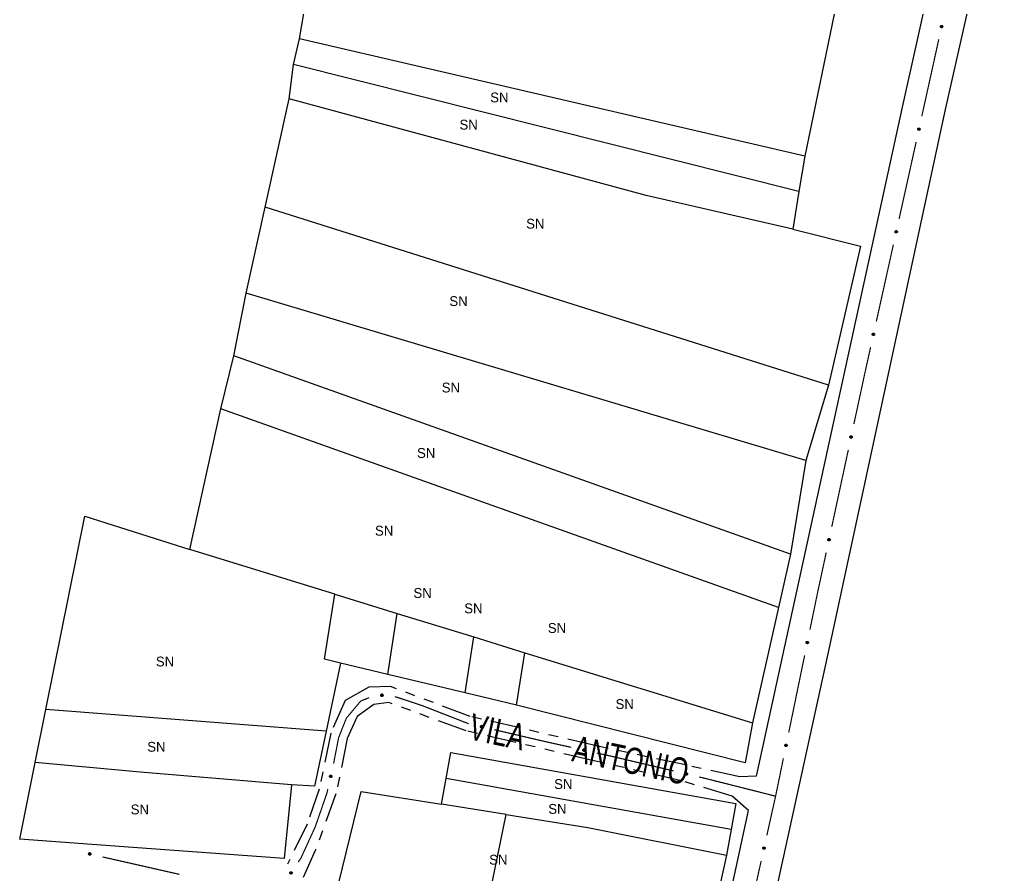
# Model space of a CAD drawing. Extents: x 209193 to 212081, y 4877574 to 4880493.
# Drawn here: x 209637.7 to 209788.9, y 4878293 to 4878423.3 of the extents above; entities that cross this region are included whole.
import ezdxf
from ezdxf.enums import TextEntityAlignment as Align

# ---------------------------------------------------------------- set-up
doc = ezdxf.new("R2010")
doc.units = 0
doc.header["$LTSCALE"] = 1.5
doc.header["$MEASUREMENT"] = 0
doc.linetypes.add('TRACO_25', pattern=[8, 3, -1, 1, -1, 1, -1])
for name, color, linetype in [('CD_MALHA_LOTES', 7, 'CONTINUOUS'), ('RU-QUADRA', 210, 'CONTINUOUS'), ('SV-EIXO-ROD-ESTR', 7, 'CONTINUOUS'), ('SV-EIXO-RUA-N-PAV', 6, 'CONTINUOUS'), ('SV-EST-MUNIC-PAV', 20, 'CONTINUOUS'), ('SV-RUA-NAO-PAV', 7, 'CONTINUOUS'), ('SV-TXT-RUA-N-PAV', 7, 'CONTINUOUS'), ('Th_NmrPort', 1, 'CONTINUOUS')]:
    doc.layers.add(name, color=color, linetype=linetype)
doc.styles.add('ARIAL', font='ARIAL.SHX')

msp = doc.modelspace()

# ---------------------------------------------------------------- linework, layer by layer
at = {"layer": 'CD_MALHA_LOTES', "linetype": 'Continuous', "flags": 128}
for points in [[(209680.279359, 4878420.376698), (209683.958452, 4878441.830231), (209692.833425, 4878469.894464)], [(209768.186952, 4878447.270902), (209762.051447, 4878425.865624), (209757.238943, 4878402.486092)], [(209679.37364, 4878416.480588), (209680.279359, 4878420.376698)], [(209757.238943, 4878402.486092), (209680.279359, 4878420.376698)], [(209678.71115, 4878411.232153), (209679.37364, 4878416.480588)], [(209756.342844, 4878397.134504), (209679.37364, 4878416.480588)], [(209675.083361, 4878394.743853), (209678.71115, 4878411.232153)], [(209755.381806, 4878391.395099), (209733.081044, 4878396.49999), (209678.71115, 4878411.232153)], [(209757.238943, 4878402.486092), (209756.342844, 4878397.134504)], [(209756.342844, 4878397.134504), (209755.381806, 4878391.395099)], [(209672.198805, 4878381.633545), (209675.083361, 4878394.743853)], [(209760.856556, 4878367.661611), (209675.083361, 4878394.743853)], [(209755.381806, 4878391.395099), (209765.686312, 4878388.790534)], [(209765.686312, 4878388.790534), (209760.856556, 4878367.661611)], [(209670.306652, 4878372.090643), (209672.198805, 4878381.633545)], [(209757.390307, 4878356.173134), (209672.198805, 4878381.633545)], [(209668.327591, 4878364.038877), (209670.306652, 4878372.090643)], [(209755.065112, 4878341.929749), (209670.306652, 4878372.090643)], [(209760.856556, 4878367.661611), (209757.390307, 4878356.173134)], [(209663.612056, 4878342.606771), (209668.327591, 4878364.038877)], [(209753.216344, 4878333.772975), (209668.327591, 4878364.038877)], [(209757.390307, 4878356.173134), (209755.065112, 4878341.929749)], [(209641.667968, 4878318.228003), (209647.600695, 4878347.706242)], [(209647.600695, 4878347.706242), (209663.612056, 4878342.606771)], [(209685.690614, 4878335.806533), (209663.612056, 4878342.606771)], [(209755.065112, 4878341.929749), (209753.216344, 4878333.772975)], [(209684.076825, 4878325.916282), (209685.690614, 4878335.806533)], [(209685.690614, 4878335.806533), (209695.142764, 4878332.895253)], [(209693.742022, 4878323.605075), (209695.142764, 4878332.895253)], [(209695.142764, 4878332.895253), (209706.823373, 4878329.297603)], [(209753.216344, 4878333.772975), (209749.240821, 4878316.232949)], [(209705.502565, 4878320.792814), (209706.823373, 4878329.297603)], [(209706.823373, 4878329.297603), (209714.588291, 4878326.905994)], [(209713.353528, 4878318.915439), (209714.588291, 4878326.905994)], [(209714.588291, 4878326.905994), (209749.240821, 4878316.232949)], [(209686.527375, 4878325.33029), (209684.076825, 4878325.916282)], [(209686.527375, 4878325.33029), (209684.36288, 4878314.935085)], [(209693.742022, 4878323.605075), (209686.527375, 4878325.33029)], [(209705.502565, 4878320.792814), (209693.742022, 4878323.605075)], [(209713.353528, 4878318.915439), (209705.502565, 4878320.792814)], [(209640.035053, 4878310.18569), (209641.667968, 4878318.228003)], [(209684.36288, 4878314.935085), (209641.667968, 4878318.228003)], [(209748.13078, 4878310.137644), (209713.353528, 4878318.915439)], [(209749.240821, 4878316.232949), (209748.13078, 4878310.137644)], [(209684.36288, 4878314.935085), (209682.553813, 4878306.553839)], [(209702.634508, 4878307.764954), (209703.341142, 4878311.702043)], [(209703.341142, 4878311.702043), (209746.702897, 4878303.919421)], [(209637.719642, 4878298.516205), (209640.035053, 4878310.18569)], [(209679.075818, 4878306.783702), (209656.053897, 4878308.725196), (209640.035053, 4878310.18569)], [(209701.927874, 4878303.827866), (209702.634508, 4878307.764954)], [(209745.996263, 4878299.982332), (209702.634508, 4878307.764954)], [(209679.075818, 4878306.783702), (209677.95621, 4878295.582828)], [(209682.553813, 4878306.553839), (209679.075818, 4878306.783702)], [(209685.715454, 4878289.555496), (209689.686514, 4878305.770293)], [(209689.686514, 4878305.770293), (209701.927874, 4878303.827866)], [(209711.77742, 4878302.264965), (209701.927874, 4878303.827866)], [(209746.702897, 4878303.919421), (209745.996263, 4878299.982332)], [(209708.027178, 4878283.950912), (209711.77742, 4878302.264965)], [(209711.77742, 4878302.264965), (209724.182179, 4878300.296611)], [(209724.182179, 4878300.296611), (209745.289629, 4878296.045243)], [(209745.996263, 4878299.982332), (209745.289629, 4878296.045243)], [(209654.902275, 4878297.226789), (209637.719642, 4878298.516205)], [(209677.95621, 4878295.582828), (209654.902275, 4878297.226789)], [(209745.289629, 4878296.045243), (209741.166037, 4878277.154547)]]:
    msp.add_lwpolyline(points, dxfattribs=at)
at = {"layer": 'RU-QUADRA', "linetype": 'Continuous'}
for points in [[(209637.719642, 4878298.516205), (209640.035053, 4878310.18569), (209641.667968, 4878318.228003), (209647.600695, 4878347.706242), (209663.612056, 4878342.606771), (209668.327591, 4878364.038877), (209670.306652, 4878372.090643), (209672.198805, 4878381.633545), (209675.083361, 4878394.743853), (209678.71115, 4878411.232153), (209679.37364, 4878416.480588), (209680.279359, 4878420.376698), (209683.958452, 4878441.830231)], [(209762.051447, 4878425.865624), (209757.238943, 4878402.486092), (209756.342844, 4878397.134504), (209755.381806, 4878391.395099), (209765.686312, 4878388.790534), (209760.856556, 4878367.661611), (209757.390307, 4878356.173134), (209755.065112, 4878341.929749), (209753.216344, 4878333.772975), (209749.240821, 4878316.232949), (209748.13078, 4878310.137644), (209713.353528, 4878318.915439), (209705.502565, 4878320.792814), (209693.742022, 4878323.605075), (209686.527375, 4878325.33029), (209684.36288, 4878314.935085), (209682.553813, 4878306.553839), (209679.075818, 4878306.783702), (209677.95621, 4878295.582828), (209654.902275, 4878297.226789), (209637.719642, 4878298.516205)], [(209685.715454, 4878289.555496), (209689.686514, 4878305.770293), (209701.927874, 4878303.827866), (209702.634508, 4878307.764954), (209703.341142, 4878311.702043), (209746.702897, 4878303.919421), (209745.996263, 4878299.982332), (209745.289629, 4878296.045243), (209741.166037, 4878277.154547)]]:
    msp.add_lwpolyline(points, dxfattribs=at)
at = {"layer": 'SV-EIXO-ROD-ESTR'}
for points in [[(209777.915221, 4878422.130958), (209777.888322, 4878422.171806), (209777.873557, 4878422.212412), (209777.87099, 4878422.249825), (209777.877342, 4878422.283477), (209777.887718, 4878422.317172), (209777.905675, 4878422.348836), (209777.933389, 4878422.379565), (209777.974175, 4878422.406836), (209778.016767, 4878422.419227), (209778.053311, 4878422.423706), (209778.088783, 4878422.419103), (209778.121347, 4878422.408475), (209778.153621, 4878422.388735), (209778.184488, 4878422.360345), (209778.210917, 4878422.31867), (209778.225119, 4878422.278761), (209778.226652, 4878422.242508), (209778.221798, 4878422.206877), (209778.210793, 4878422.172604), (209778.192987, 4878422.141623), (209778.164347, 4878422.110597), (209778.122868, 4878422.085056), (209778.083225, 4878422.070437), (209778.047004, 4878422.068395), (209778.012032, 4878422.073963), (209777.978109, 4878422.08396), (209777.945528, 4878422.100685), (209777.915221, 4878422.130958)], [(209774.466806, 4878406.506988), (209774.439908, 4878406.547836), (209774.425143, 4878406.588442), (209774.422576, 4878406.625855), (209774.428928, 4878406.659507), (209774.439304, 4878406.693202), (209774.45726, 4878406.724866), (209774.484975, 4878406.755595), (209774.525761, 4878406.782866), (209774.568352, 4878406.795257), (209774.604897, 4878406.799736), (209774.640368, 4878406.795133), (209774.672933, 4878406.784505), (209774.705207, 4878406.764765), (209774.736073, 4878406.736375), (209774.762502, 4878406.6947), (209774.776705, 4878406.654791), (209774.778238, 4878406.618538), (209774.773384, 4878406.582907), (209774.762379, 4878406.548634), (209774.744573, 4878406.517653), (209774.715933, 4878406.486627), (209774.674453, 4878406.461086), (209774.634811, 4878406.446467), (209774.59859, 4878406.444425), (209774.563618, 4878406.449993), (209774.529695, 4878406.45999), (209774.497114, 4878406.476715), (209774.466806, 4878406.506988)], [(209771.008083, 4878390.885427), (209770.98123, 4878390.926305), (209770.966511, 4878390.966928), (209770.963986, 4878391.004343), (209770.970376, 4878391.037988), (209770.980791, 4878391.071672), (209770.998783, 4878391.103316), (209771.026532, 4878391.134013), (209771.067349, 4878391.161238), (209771.109954, 4878391.173581), (209771.146504, 4878391.178019), (209771.18197, 4878391.173376), (209771.214522, 4878391.162711), (209771.246774, 4878391.142934), (209771.277609, 4878391.11451), (209771.303991, 4878391.072804), (209771.318148, 4878391.032879), (209771.31964, 4878390.996625), (209771.314746, 4878390.961), (209771.303702, 4878390.926739), (209771.285861, 4878390.895778), (209771.257186, 4878390.864784), (209771.215678, 4878390.839291), (209771.176019, 4878390.824716), (209771.139795, 4878390.822715), (209771.10483, 4878390.828323), (209771.070918, 4878390.838357), (209771.038356, 4878390.855119), (209771.008083, 4878390.885427)], [(209767.542025, 4878375.265362), (209767.515172, 4878375.306239), (209767.500453, 4878375.346863), (209767.497928, 4878375.384278), (209767.504318, 4878375.417923), (209767.514732, 4878375.451607), (209767.532725, 4878375.48325), (209767.560474, 4878375.513948), (209767.60129, 4878375.541173), (209767.643896, 4878375.553516), (209767.680445, 4878375.557954), (209767.715912, 4878375.55331), (209767.748464, 4878375.542645), (209767.780716, 4878375.522869), (209767.811551, 4878375.494445), (209767.837932, 4878375.452739), (209767.85209, 4878375.412814), (209767.853581, 4878375.37656), (209767.848688, 4878375.340934), (209767.837643, 4878375.306673), (209767.819803, 4878375.275713), (209767.791128, 4878375.244719), (209767.74962, 4878375.219225), (209767.70996, 4878375.20465), (209767.673737, 4878375.20265), (209767.638771, 4878375.208258), (209767.60486, 4878375.218292), (209767.572298, 4878375.235054), (209767.542025, 4878375.265362)], [(209764.136464, 4878359.631366), (209764.109357, 4878359.672074), (209764.094384, 4878359.712605), (209764.091625, 4878359.750004), (209764.097805, 4878359.783688), (209764.108008, 4878359.817436), (209764.125802, 4878359.849192), (209764.153358, 4878359.880062), (209764.194004, 4878359.907542), (209764.236531, 4878359.920151), (209764.273052, 4878359.924818), (209764.308547, 4878359.920396), (209764.341166, 4878359.909935), (209764.37354, 4878359.890361), (209764.404552, 4878359.86213), (209764.431194, 4878359.82059), (209764.445601, 4878359.780755), (209764.44732, 4878359.744511), (209764.442649, 4878359.708855), (209764.431819, 4878359.674525), (209764.414173, 4878359.643454), (209764.385692, 4878359.612281), (209764.344344, 4878359.586529), (209764.304777, 4878359.571706), (209764.268567, 4878359.569479), (209764.233567, 4878359.574868), (209764.199593, 4878359.58469), (209764.166927, 4878359.601248), (209764.136464, 4878359.631366)], [(209760.768186, 4878343.989924), (209760.741079, 4878344.030633), (209760.726106, 4878344.071163), (209760.723347, 4878344.108562), (209760.729526, 4878344.142246), (209760.73973, 4878344.175994), (209760.757524, 4878344.20775), (209760.78508, 4878344.238621), (209760.825726, 4878344.2661), (209760.868253, 4878344.27871), (209760.904774, 4878344.283376), (209760.940269, 4878344.278955), (209760.972887, 4878344.268493), (209761.005262, 4878344.248919), (209761.036274, 4878344.220688), (209761.062916, 4878344.179148), (209761.077323, 4878344.139313), (209761.079042, 4878344.103069), (209761.074371, 4878344.067413), (209761.063541, 4878344.033084), (209761.045895, 4878344.002012), (209761.017414, 4878343.970839), (209760.976066, 4878343.945087), (209760.936499, 4878343.930264), (209760.900288, 4878343.928037), (209760.865289, 4878343.933426), (209760.831315, 4878343.943248), (209760.798649, 4878343.959806), (209760.768186, 4878343.989924)], [(209757.467134, 4878328.333327), (209757.439671, 4878328.373796), (209757.424343, 4878328.414194), (209757.421256, 4878328.451567), (209757.42714, 4878328.485304), (209757.437047, 4878328.519141), (209757.454562, 4878328.551051), (209757.481846, 4878328.582162), (209757.52225, 4878328.609997), (209757.564665, 4878328.622979), (209757.601143, 4878328.627965), (209757.636676, 4878328.623856), (209757.669385, 4878328.613681), (209757.70193, 4878328.594391), (209757.733188, 4878328.566433), (209757.760194, 4878328.525129), (209757.774949, 4878328.485421), (209757.776985, 4878328.449194), (209757.772627, 4878328.413498), (209757.762099, 4878328.379075), (209757.744726, 4878328.34785), (209757.71652, 4878328.316429), (209757.675399, 4878328.290314), (209757.635963, 4878328.275145), (209757.599774, 4878328.272601), (209757.564728, 4878328.277683), (209757.53067, 4878328.287207), (209757.49786, 4878328.303477), (209757.467134, 4878328.333327)], [(209754.236147, 4878312.66295), (209754.208684, 4878312.703419), (209754.193356, 4878312.743817), (209754.190269, 4878312.78119), (209754.196153, 4878312.814927), (209754.20606, 4878312.848763), (209754.223575, 4878312.880674), (209754.250859, 4878312.911785), (209754.291262, 4878312.93962), (209754.333678, 4878312.952602), (209754.370156, 4878312.957588), (209754.405688, 4878312.953478), (209754.438397, 4878312.943304), (209754.470943, 4878312.924014), (209754.502201, 4878312.896056), (209754.529206, 4878312.854752), (209754.543962, 4878312.815044), (209754.545998, 4878312.778816), (209754.54164, 4878312.743121), (209754.531112, 4878312.708698), (209754.513739, 4878312.677473), (209754.485532, 4878312.646052), (209754.444412, 4878312.619937), (209754.404976, 4878312.604768), (209754.368787, 4878312.602224), (209754.333741, 4878312.607306), (209754.299683, 4878312.616829), (209754.266872, 4878312.6331), (209754.236147, 4878312.66295)], [(209750.877134, 4878297.021825), (209750.850318, 4878297.062726), (209750.835634, 4878297.103362), (209750.833143, 4878297.14078), (209750.839563, 4878297.174419), (209750.850007, 4878297.208094), (209750.868027, 4878297.239721), (209750.895803, 4878297.270394), (209750.936644, 4878297.297583), (209750.979261, 4878297.309888), (209751.015814, 4878297.314294), (209751.051276, 4878297.309619), (209751.083819, 4878297.298925), (209751.116054, 4878297.27912), (209751.146863, 4878297.250668), (209751.173208, 4878297.208939), (209751.18733, 4878297.169002), (209751.188789, 4878297.132746), (209751.183864, 4878297.097125), (209751.172789, 4878297.062874), (209751.154921, 4878297.031929), (209751.126219, 4878297.00096), (209751.084688, 4878296.975504), (209751.045016, 4878296.960964), (209751.00879, 4878296.958996), (209750.97383, 4878296.964635), (209750.939927, 4878296.974699), (209750.90738, 4878296.99149), (209750.877134, 4878297.021825)]]:
    msp.add_lwpolyline(points, close=True, dxfattribs=at)
for points in [[(209777.873557, 4878422.212412), (209777.887718, 4878422.317172)], [(209777.879805, 4878422.194917), (209777.895752, 4878422.324147)], [(209777.888322, 4878422.171806), (209777.905675, 4878422.348836)], [(209777.901473, 4878422.153803), (209777.918349, 4878422.356888)], [(209777.915221, 4878422.130958), (209777.933389, 4878422.379565)], [(209777.932312, 4878422.116255), (209777.954859, 4878422.389354)], [(209777.945528, 4878422.100685), (209777.974175, 4878422.406836)], [(209777.962976, 4878422.096911), (209777.994053, 4878422.40865)], [(209777.978109, 4878422.08396), (209778.016767, 4878422.419227)], [(209777.994817, 4878422.082896), (209778.032225, 4878422.416994)], [(209778.012032, 4878422.073963), (209778.053311, 4878422.423706)], [(209778.030499, 4878422.073623), (209778.073219, 4878422.419125)], [(209778.047004, 4878422.068395), (209778.088783, 4878422.419103)], [(209778.066614, 4878422.072639), (209778.104904, 4878422.410734)], [(209778.083225, 4878422.070437), (209778.121347, 4878422.408475)], [(209778.104492, 4878422.07965), (209778.137489, 4878422.39376)], [(209778.122868, 4878422.085056), (209778.153621, 4878422.388735)], [(209778.142941, 4878422.101906), (209778.168898, 4878422.371457)], [(209778.164347, 4878422.110597), (209778.184488, 4878422.360345)], [(209778.177531, 4878422.132), (209778.196484, 4878422.331832)], [(209778.192987, 4878422.141623), (209778.210917, 4878422.31867)], [(209778.202205, 4878422.161488), (209778.217113, 4878422.292345)], [(209778.210793, 4878422.172604), (209778.225119, 4878422.278761)], [(209774.425143, 4878406.588442), (209774.439304, 4878406.693202)], [(209774.431391, 4878406.570947), (209774.447337, 4878406.700177)], [(209774.439908, 4878406.547836), (209774.45726, 4878406.724866)], [(209774.453059, 4878406.529833), (209774.469935, 4878406.732918)], [(209774.466806, 4878406.506988), (209774.484975, 4878406.755595)], [(209774.483897, 4878406.492285), (209774.506445, 4878406.765384)], [(209774.497114, 4878406.476715), (209774.525761, 4878406.782866)], [(209774.514562, 4878406.472941), (209774.545638, 4878406.78468)], [(209774.529695, 4878406.45999), (209774.568352, 4878406.795257)], [(209774.546403, 4878406.458926), (209774.583811, 4878406.793024)], [(209774.563618, 4878406.449993), (209774.604897, 4878406.799736)], [(209774.582085, 4878406.449653), (209774.624805, 4878406.795155)], [(209774.59859, 4878406.444425), (209774.640368, 4878406.795133)], [(209774.618199, 4878406.448669), (209774.65649, 4878406.786764)], [(209774.634811, 4878406.446467), (209774.672933, 4878406.784505)], [(209774.656078, 4878406.45568), (209774.689075, 4878406.76979)], [(209774.674453, 4878406.461086), (209774.705207, 4878406.764765)], [(209774.694527, 4878406.477936), (209774.720484, 4878406.747487)], [(209774.715933, 4878406.486627), (209774.736073, 4878406.736375)], [(209774.729116, 4878406.50803), (209774.748069, 4878406.707862)], [(209774.744573, 4878406.517653), (209774.762502, 4878406.6947)], [(209774.753791, 4878406.537518), (209774.768699, 4878406.668375)], [(209774.762379, 4878406.548634), (209774.776705, 4878406.654791)], [(209770.966511, 4878390.966928), (209770.980791, 4878391.071672)], [(209770.97274, 4878390.949426), (209770.988832, 4878391.078638)], [(209770.98123, 4878390.926305), (209770.998783, 4878391.103316)], [(209770.994361, 4878390.908288), (209771.011466, 4878391.111353)], [(209771.008083, 4878390.885427), (209771.026532, 4878391.134013)], [(209771.025157, 4878390.870704), (209771.048013, 4878391.143777)], [(209771.038356, 4878390.855119), (209771.067349, 4878391.161238)], [(209771.0558, 4878390.851325), (209771.087228, 4878391.16303)], [(209771.070918, 4878390.838357), (209771.109954, 4878391.173581)], [(209771.087625, 4878390.837275), (209771.12541, 4878391.17133)], [(209771.10483, 4878390.828323), (209771.146504, 4878391.178019)], [(209771.123297, 4878390.827962), (209771.166407, 4878391.173415)], [(209771.139795, 4878390.822715), (209771.18197, 4878391.173376)], [(209771.15941, 4878390.826937), (209771.198082, 4878391.164988)], [(209771.176019, 4878390.824716), (209771.214522, 4878391.162711)], [(209771.197296, 4878390.833905), (209771.230648, 4878391.147978)], [(209771.215678, 4878390.839291), (209771.246774, 4878391.142934)], [(209771.23577, 4878390.856117), (209771.262032, 4878391.125639)], [(209771.257186, 4878390.864784), (209771.277609, 4878391.11451)], [(209771.270394, 4878390.886173), (209771.289572, 4878391.085983)], [(209771.285861, 4878390.895778), (209771.303991, 4878391.072804)], [(209771.295101, 4878390.915633), (209771.310157, 4878391.046472)], [(209771.303702, 4878390.926739), (209771.318148, 4878391.032879)], [(209767.500453, 4878375.346863), (209767.514732, 4878375.451607)], [(209767.506681, 4878375.329361), (209767.522774, 4878375.458572)], [(209767.515172, 4878375.306239), (209767.532725, 4878375.48325)], [(209767.528303, 4878375.288222), (209767.545408, 4878375.491288)], [(209767.542025, 4878375.265362), (209767.560474, 4878375.513948)], [(209767.559099, 4878375.250639), (209767.581955, 4878375.523712)], [(209767.572298, 4878375.235054), (209767.60129, 4878375.541173)], [(209767.589742, 4878375.23126), (209767.62117, 4878375.542965)], [(209767.60486, 4878375.218292), (209767.643896, 4878375.553516)], [(209767.621567, 4878375.21721), (209767.659352, 4878375.551265)], [(209767.638771, 4878375.208258), (209767.680445, 4878375.557954)], [(209767.657238, 4878375.207897), (209767.700348, 4878375.553349)], [(209767.673737, 4878375.20265), (209767.715912, 4878375.55331)], [(209767.693351, 4878375.206872), (209767.732024, 4878375.544923)], [(209767.70996, 4878375.20465), (209767.748464, 4878375.542645)], [(209767.731238, 4878375.21384), (209767.76459, 4878375.527913)], [(209767.74962, 4878375.219225), (209767.780716, 4878375.522869)], [(209767.769712, 4878375.236052), (209767.795973, 4878375.505574)], [(209767.791128, 4878375.244719), (209767.811551, 4878375.494445)], [(209767.804335, 4878375.266107), (209767.823514, 4878375.465918)], [(209767.819803, 4878375.275713), (209767.837932, 4878375.452739)], [(209767.829043, 4878375.295568), (209767.844099, 4878375.426407)], [(209767.837643, 4878375.306673), (209767.85209, 4878375.412814)], [(209764.094384, 4878359.712605), (209764.108008, 4878359.817436)], [(209764.100722, 4878359.695142), (209764.116006, 4878359.824452)], [(209764.109357, 4878359.672074), (209764.125802, 4878359.849192)], [(209764.1226, 4878359.65414), (209764.138435, 4878359.857309)], [(209764.136464, 4878359.631366), (209764.153358, 4878359.880062)], [(209764.153631, 4878359.61675), (209764.174778, 4878359.889961)], [(209764.166927, 4878359.601248), (209764.194004, 4878359.907542)], [(209764.184394, 4878359.597563), (209764.213872, 4878359.909458)], [(209764.199593, 4878359.58469), (209764.236531, 4878359.920151)], [(209764.216306, 4878359.583712), (209764.252001, 4878359.917997)], [(209764.233567, 4878359.574868), (209764.273052, 4878359.924818)], [(209764.252035, 4878359.574622), (209764.292984, 4878359.920338)], [(209764.268567, 4878359.569479), (209764.308547, 4878359.920396)], [(209764.288154, 4878359.573823), (209764.324711, 4878359.91211)], [(209764.304777, 4878359.571706), (209764.341166, 4878359.909935)], [(209764.325997, 4878359.581028), (209764.357383, 4878359.895304)], [(209764.344344, 4878359.586529), (209764.37354, 4878359.890361)], [(209764.364331, 4878359.603481), (209764.388906, 4878359.873162)], [(209764.385692, 4878359.612281), (209764.404552, 4878359.86213)], [(209764.398766, 4878359.633752), (209764.416694, 4878359.833678)], [(209764.414173, 4878359.643454), (209764.431194, 4878359.82059)], [(209764.423288, 4878359.663366), (209764.437525, 4878359.794297)], [(209764.431819, 4878359.674525), (209764.445601, 4878359.780755)], [(209760.726106, 4878344.071163), (209760.73973, 4878344.175994)], [(209760.732444, 4878344.0537), (209760.747727, 4878344.18301)], [(209760.741079, 4878344.030633), (209760.757524, 4878344.20775)], [(209760.754322, 4878344.012698), (209760.770157, 4878344.215867)], [(209760.768186, 4878343.989924), (209760.78508, 4878344.238621)], [(209760.785352, 4878343.975308), (209760.8065, 4878344.248519)], [(209760.798649, 4878343.959806), (209760.825726, 4878344.2661)], [(209760.816116, 4878343.956121), (209760.845594, 4878344.268016)], [(209760.831315, 4878343.943248), (209760.868253, 4878344.27871)], [(209760.848028, 4878343.94227), (209760.883723, 4878344.276555)], [(209760.865289, 4878343.933426), (209760.904774, 4878344.283376)], [(209760.883757, 4878343.93318), (209760.924706, 4878344.278896)], [(209760.900288, 4878343.928037), (209760.940269, 4878344.278955)], [(209760.919876, 4878343.932381), (209760.956433, 4878344.270668)], [(209760.936499, 4878343.930264), (209760.972887, 4878344.268493)], [(209760.957718, 4878343.939586), (209760.989105, 4878344.253862)], [(209760.976066, 4878343.945087), (209761.005262, 4878344.248919)], [(209760.996053, 4878343.962039), (209761.020627, 4878344.23172)], [(209761.017414, 4878343.970839), (209761.036274, 4878344.220688)], [(209761.030487, 4878343.99231), (209761.048416, 4878344.192237)], [(209761.045895, 4878344.002012), (209761.062916, 4878344.179148)], [(209761.05501, 4878344.021924), (209761.069247, 4878344.152856)], [(209761.063541, 4878344.033084), (209761.077323, 4878344.139313)], [(209757.424343, 4878328.414194), (209757.437047, 4878328.519141)], [(209757.430834, 4878328.396787), (209757.444983, 4878328.526226)], [(209757.439671, 4878328.373796), (209757.454562, 4878328.551051)], [(209757.453071, 4878328.355979), (209757.467123, 4878328.559279)], [(209757.467134, 4878328.333327), (209757.481846, 4878328.582162)], [(209757.484428, 4878328.318862), (209757.503179, 4878328.592248)], [(209757.49786, 4878328.303477), (209757.52225, 4878328.609997)], [(209757.515358, 4878328.299946), (209757.5421, 4878328.612088)], [(209757.53067, 4878328.287207), (209757.564665, 4878328.622979)], [(209757.547391, 4878328.286375), (209757.580153, 4878328.62096)], [(209757.564728, 4878328.277683), (209757.601143, 4878328.627965)], [(209757.583198, 4878328.277599), (209757.621114, 4878328.623661)], [(209757.599774, 4878328.272601), (209757.636676, 4878328.623856)], [(209757.619323, 4878328.277117), (209757.652912, 4878328.615711)], [(209757.635963, 4878328.275145), (209757.669385, 4878328.613681)], [(209757.657101, 4878328.284653), (209757.68573, 4878328.599192)], [(209757.675399, 4878328.290314), (209757.70193, 4878328.594391)], [(209757.695237, 4878328.307441), (209757.717445, 4878328.577327)], [(209757.71652, 4878328.316429), (209757.733188, 4878328.566433)], [(209757.729405, 4878328.338013), (209757.745579, 4878328.538089)], [(209757.744726, 4878328.34785), (209757.760194, 4878328.525129)], [(209757.753667, 4878328.367841), (209757.766755, 4878328.498892)], [(209757.762099, 4878328.379075), (209757.774949, 4878328.485421)], [(209754.236147, 4878312.66295), (209754.250859, 4878312.911785)], [(209754.253441, 4878312.648485), (209754.272191, 4878312.921871)], [(209754.266872, 4878312.6331), (209754.291262, 4878312.93962)], [(209754.284371, 4878312.629569), (209754.311113, 4878312.94171)], [(209754.299683, 4878312.616829), (209754.333678, 4878312.952602)], [(209754.316404, 4878312.615998), (209754.349166, 4878312.950583)], [(209754.333741, 4878312.607306), (209754.370156, 4878312.957588)], [(209754.352211, 4878312.607222), (209754.390126, 4878312.953284)], [(209754.368787, 4878312.602224), (209754.405688, 4878312.953478)], [(209754.388336, 4878312.60674), (209754.421925, 4878312.945334)], [(209754.404976, 4878312.604768), (209754.438397, 4878312.943304)], [(209754.426113, 4878312.614276), (209754.454742, 4878312.928815)], [(209754.444412, 4878312.619937), (209754.470943, 4878312.924014)], [(209754.464249, 4878312.637064), (209754.486458, 4878312.90695)], [(209754.485532, 4878312.646052), (209754.502201, 4878312.896056)], [(209754.193356, 4878312.743817), (209754.20606, 4878312.848763)], [(209754.199846, 4878312.72641), (209754.213996, 4878312.855849)], [(209754.208684, 4878312.703419), (209754.223575, 4878312.880674)], [(209754.222083, 4878312.685602), (209754.236136, 4878312.888901)], [(209754.498417, 4878312.667636), (209754.514592, 4878312.867712)], [(209754.513739, 4878312.677473), (209754.529206, 4878312.854752)], [(209754.522679, 4878312.697464), (209754.535768, 4878312.828515)], [(209754.531112, 4878312.708698), (209754.543962, 4878312.815044)], [(209750.835634, 4878297.103362), (209750.850007, 4878297.208094)], [(209750.841847, 4878297.085855), (209750.858055, 4878297.215052)], [(209750.850318, 4878297.062726), (209750.868027, 4878297.239721)], [(209750.863432, 4878297.044697), (209750.880718, 4878297.247748)], [(209750.877134, 4878297.021825), (209750.895803, 4878297.270394)], [(209750.894195, 4878297.007087), (209750.917293, 4878297.280139)], [(209750.90738, 4878296.99149), (209750.936644, 4878297.297583)], [(209750.92482, 4878296.987681), (209750.956525, 4878297.299357)], [(209750.939927, 4878296.974699), (209750.979261, 4878297.309888)], [(209750.956633, 4878296.973602), (209750.994715, 4878297.307623)], [(209750.97383, 4878296.964635), (209751.015814, 4878297.314294)], [(209750.992296, 4878296.964257), (209751.035713, 4878297.309672)], [(209751.00879, 4878296.958996), (209751.051276, 4878297.309619)], [(209751.028409, 4878296.9632), (209751.067381, 4878297.301217)], [(209751.045016, 4878296.960964), (209751.083819, 4878297.298925)], [(209751.066301, 4878296.970134), (209751.099932, 4878297.284178)], [(209751.084688, 4878296.975504), (209751.116054, 4878297.27912)], [(209751.104795, 4878296.992313), (209751.131296, 4878297.261811)], [(209751.126219, 4878297.00096), (209751.146863, 4878297.250668)], [(209751.139445, 4878297.022337), (209751.158801, 4878297.22213)], [(209751.154921, 4878297.031929), (209751.173208, 4878297.208939)], [(209751.164179, 4878297.051776), (209751.179351, 4878297.182602)], [(209751.172789, 4878297.062874), (209751.18733, 4878297.169002)]]:
    msp.add_lwpolyline(points, dxfattribs=at)
at = {"layer": 'SV-EIXO-ROD-ESTR', "const_width": 0.18}
for points in [[(209775.036318, 4878408.576563), (209777.622629, 4878420.294541)], [(209773.146017, 4878400.012041), (209774.174215, 4878404.670571)], [(209771.579932, 4878392.954357), (209773.096332, 4878399.788136)], [(209773.096332, 4878399.788136), (209773.146017, 4878400.012041)], [(209768.113874, 4878377.334292), (209770.713417, 4878389.049341)], [(209766.333157, 4878369.309353), (209767.247359, 4878373.429276)], [(209766.168982, 4878368.546963), (209766.333157, 4878369.309353)], [(209764.69536, 4878361.703833), (209766.168982, 4878368.546963)], [(209761.327082, 4878346.062391), (209763.853291, 4878357.793472)], [(209759.161727, 4878336.007022), (209760.485012, 4878342.15203)], [(209759.017518, 4878335.307608), (209759.161727, 4878336.007022)], [(209758.007835, 4878330.410615), (209759.017518, 4878335.307608)], [(209754.776848, 4878314.740238), (209757.200088, 4878326.493021)], [(209752.779434, 4878305.05273), (209753.969101, 4878310.822644)], [(209751.450819, 4878299.090247), (209752.755789, 4878304.946615)], [(209752.755789, 4878304.946615), (209752.779434, 4878305.05273)], [(209747.970899, 4878283.473264), (209750.580839, 4878295.186001)]]:
    msp.add_lwpolyline(points, dxfattribs=at)
at = {"layer": 'SV-EIXO-RUA-N-PAV'}
for points in [[(209692.981578, 4878320.301592), (209692.947488, 4878320.266522), (209692.911018, 4878320.243352), (209692.875038, 4878320.232782), (209692.840808, 4878320.231732), (209692.805668, 4878320.234602), (209692.770878, 4878320.245312), (209692.734898, 4878320.265752), (209692.699478, 4878320.299702), (209692.678198, 4878320.338622), (209692.665948, 4878320.373342), (209692.662798, 4878320.408972), (209692.666158, 4878320.443062), (209692.678478, 4878320.478832), (209692.699548, 4878320.515092), (209692.734548, 4878320.549882), (209692.770458, 4878320.572352), (209692.805528, 4878320.581662), (209692.841368, 4878320.584602), (209692.877208, 4878320.581242), (209692.911298, 4878320.570532), (209692.947768, 4878320.549252), (209692.981648, 4878320.514252), (209693.004468, 4878320.478692), (209693.014268, 4878320.443762), (209693.016368, 4878320.408412), (209693.013918, 4878320.373132), (209693.004608, 4878320.337712), (209692.981578, 4878320.301592)], [(209708.128488, 4878315.48635), (209708.087326, 4878315.459936), (209708.046547, 4878315.445653), (209708.009107, 4878315.443529), (209707.975532, 4878315.450279), (209707.941962, 4878315.461053), (209707.910513, 4878315.479383), (209707.880114, 4878315.507459), (209707.853328, 4878315.548565), (209707.841442, 4878315.591301), (209707.837395, 4878315.627895), (209707.842418, 4878315.66331), (209707.853431, 4878315.695747), (209707.873552, 4878315.727785), (209707.902305, 4878315.758313), (209707.94429, 4878315.784247), (209707.984365, 4878315.797976), (209708.020633, 4878315.799079), (209708.056204, 4878315.793804), (209708.090345, 4878315.782394), (209708.121112, 4878315.764223), (209708.151798, 4878315.735217), (209708.176845, 4878315.693439), (209708.190995, 4878315.653626), (209708.192607, 4878315.617383), (209708.186625, 4878315.582479), (209708.176228, 4878315.548677), (209708.159119, 4878315.516297), (209708.128488, 4878315.48635)], [(209723.726505, 4878311.917953), (209723.685637, 4878311.891086), (209723.645019, 4878311.876353), (209723.607604, 4878311.873815), (209723.573957, 4878311.880194), (209723.54027, 4878311.890597), (209723.50862, 4878311.908578), (209723.477913, 4878311.936316), (209723.450674, 4878311.977124), (209723.438316, 4878312.019725), (209723.433866, 4878312.056273), (209723.438497, 4878312.091741), (209723.449151, 4878312.124297), (209723.468916, 4878312.156556), (209723.49733, 4878312.1874), (209723.539027, 4878312.213796), (209723.578947, 4878312.227967), (209723.6152, 4878312.229471), (209723.650828, 4878312.22459), (209723.685093, 4878312.213557), (209723.716059, 4878312.195727), (209723.747063, 4878312.167063), (209723.772571, 4878312.125563), (209723.787159, 4878312.085909), (209723.789172, 4878312.049686), (209723.783576, 4878312.014719), (209723.773553, 4878311.980804), (209723.756803, 4878311.948236), (209723.726505, 4878311.917953)], [(209739.309273, 4878308.296032), (209739.268032, 4878308.269741), (209739.227211, 4878308.255579), (209739.189765, 4878308.253566), (209739.15621, 4878308.260415), (209739.122672, 4878308.271289), (209739.091277, 4878308.289712), (209739.060962, 4878308.317878), (209739.034298, 4878308.359063), (209739.022538, 4878308.401834), (209739.0186, 4878308.43844), (209739.023728, 4878308.47384), (209739.034837, 4878308.506243), (209739.055052, 4878308.538222), (209739.083896, 4878308.568665), (209739.125958, 4878308.594474), (209739.166073, 4878308.608084), (209739.202344, 4878308.60908), (209739.2379, 4878308.6037), (209739.272006, 4878308.592188), (209739.30272, 4878308.573926), (209739.333319, 4878308.54483), (209739.358243, 4878308.502977), (209739.372274, 4878308.463123), (209739.373779, 4878308.426875), (209739.367694, 4878308.39199), (209739.357197, 4878308.358218), (209739.339991, 4878308.325889), (209739.309273, 4878308.296032)], [(209685.185522, 4878308.188383), (209685.212239, 4878308.147417), (209685.226825, 4878308.106746), (209685.229227, 4878308.069322), (209685.222726, 4878308.035699), (209685.212201, 4878308.002049), (209685.194105, 4878307.970465), (209685.166255, 4878307.939859), (209685.125349, 4878307.912769), (209685.082703, 4878307.900565), (209685.046139, 4878307.896248), (209685.010688, 4878307.901008), (209684.978171, 4878307.91178), (209684.945984, 4878307.931662), (209684.915243, 4878307.960188), (209684.888999, 4878308.00198), (209684.874973, 4878308.041951), (209684.8736, 4878308.07821), (209684.878611, 4878308.11382), (209684.889768, 4878308.148044), (209684.907711, 4878308.178946), (209684.936488, 4878308.209845), (209684.978079, 4878308.235202), (209685.017786, 4878308.249646), (209685.054016, 4878308.251528), (209685.088963, 4878308.245805), (209685.122841, 4878308.235659), (209685.155348, 4878308.21879), (209685.185522, 4878308.188383)], [(209648.473167, 4878296.105398), (209648.432162, 4878296.07874), (209648.391469, 4878296.064214), (209648.354042, 4878296.061867), (209648.320428, 4878296.068417), (209648.286794, 4878296.078991), (209648.255236, 4878296.097134), (209648.224671, 4878296.125028), (209648.197641, 4878296.165974), (209648.1855, 4878296.208638), (209648.181236, 4878296.245208), (209648.186048, 4878296.280652), (209648.196868, 4878296.313153), (209648.216797, 4878296.345311), (209648.245368, 4878296.37601), (209648.287198, 4878296.402193), (209648.32719, 4878296.41616), (209648.363451, 4878296.41748), (209648.399053, 4878296.412417), (209648.433261, 4878296.40121), (209648.464136, 4878296.383222), (209648.494994, 4878296.3544), (209648.52029, 4878296.312771), (209648.534676, 4878296.273043), (209648.536504, 4878296.236811), (209648.53073, 4878296.201872), (209648.520535, 4878296.168009), (209648.503618, 4878296.135527), (209648.473167, 4878296.105398)], [(209679.162837, 4878293.435058), (209679.172753, 4878293.387166), (209679.171482, 4878293.343976), (209679.160054, 4878293.30826), (209679.141725, 4878293.279331), (209679.119641, 4878293.251848), (209679.091262, 4878293.229051), (209679.05416, 4878293.210726), (209679.006187, 4878293.200442), (209678.962029, 4878293.204652), (209678.926414, 4878293.213983), (209678.895148, 4878293.231358), (209678.868809, 4878293.253259), (209678.846104, 4878293.283521), (209678.827901, 4878293.321301), (209678.818727, 4878293.36979), (209678.820264, 4878293.412123), (209678.832225, 4878293.44638), (209678.849892, 4878293.477701), (209678.872774, 4878293.50549), (209678.90076, 4878293.527707), (209678.938833, 4878293.545966), (209678.986811, 4878293.554386), (209679.029051, 4878293.553335), (209679.063466, 4878293.541859), (209679.093911, 4878293.523771), (209679.121746, 4878293.501956), (209679.145849, 4878293.474383), (209679.162837, 4878293.435058)]]:
    msp.add_lwpolyline(points, close=True, dxfattribs=at)
for points in [[(209693.004468, 4878320.478692), (209692.666158, 4878320.443062)], [(209693.005898, 4878320.461996), (209692.667496, 4878320.426519)], [(209692.990888, 4878320.497474), (209692.677048, 4878320.461996)], [(209692.981648, 4878320.514252), (209692.678478, 4878320.478832)], [(209692.960869, 4878320.530222), (209692.692058, 4878320.497474)], [(209692.947768, 4878320.549252), (209692.699548, 4878320.515092)], [(209692.924027, 4878320.557513), (209692.724806, 4878320.532951)], [(209692.911298, 4878320.570532), (209692.734548, 4878320.549882)], [(209692.889914, 4878320.575252), (209692.758919, 4878320.561606)], [(209692.877208, 4878320.581242), (209692.770458, 4878320.572352)], [(209693.014268, 4878320.443762), (209692.662798, 4878320.408972)], [(209693.016368, 4878320.408412), (209692.665948, 4878320.373342)], [(209693.012721, 4878320.426519), (209692.666132, 4878320.39377)], [(209693.011356, 4878320.389676), (209692.677048, 4878320.354199)], [(209693.013918, 4878320.373132), (209692.678198, 4878320.338622)], [(209693.004533, 4878320.355563), (209692.693422, 4878320.318721)], [(209693.004608, 4878320.337712), (209692.699478, 4878320.299702)], [(209692.992253, 4878320.32145), (209692.720713, 4878320.284608)], [(209692.981578, 4878320.301592), (209692.734898, 4878320.265752)], [(209692.962233, 4878320.283244), (209692.760284, 4878320.255953)], [(209692.947488, 4878320.266522), (209692.770878, 4878320.245312)], [(209692.926756, 4878320.253224), (209692.797126, 4878320.240944)], [(209692.911018, 4878320.243352), (209692.805668, 4878320.234602)], [(209708.186625, 4878315.582479), (209707.837395, 4878315.627895)], [(209708.176228, 4878315.548677), (209707.841442, 4878315.591301)], [(209708.187184, 4878315.600941), (209707.842213, 4878315.647748)], [(209708.192607, 4878315.617383), (209707.842418, 4878315.66331)], [(209708.177489, 4878315.565371), (209707.843858, 4878315.606732)], [(209708.188596, 4878315.637041), (209707.850978, 4878315.679331)], [(209708.163099, 4878315.533699), (209707.851749, 4878315.568463)], [(209708.159119, 4878315.516297), (209707.853328, 4878315.548565)], [(209708.190995, 4878315.653626), (209707.853431, 4878315.695747)], [(209708.182034, 4878315.675001), (209707.868336, 4878315.711713)], [(209708.143393, 4878315.503265), (209707.87058, 4878315.529044)], [(209708.176845, 4878315.693439), (209707.873552, 4878315.727785)], [(209708.128488, 4878315.48635), (209707.880114, 4878315.507459)], [(209708.160235, 4878315.71371), (209707.891009, 4878315.742856)], [(209708.151798, 4878315.735217), (209707.902305, 4878315.758313)], [(209708.105482, 4878315.472873), (209707.902611, 4878315.492152)], [(209708.087326, 4878315.459936), (209707.910513, 4878315.479383)], [(209708.130552, 4878315.748653), (209707.930958, 4878315.769971)], [(209708.064115, 4878315.451694), (209707.935083, 4878315.469169)], [(209708.046547, 4878315.445653), (209707.941962, 4878315.461053)], [(209708.121112, 4878315.764223), (209707.94429, 4878315.784247)], [(209708.101358, 4878315.773675), (209707.970687, 4878315.790131)], [(209708.090345, 4878315.782394), (209707.984365, 4878315.797976)], [(209723.783576, 4878312.014719), (209723.433866, 4878312.056273)], [(209723.773553, 4878311.980804), (209723.438316, 4878312.019725)], [(209723.783931, 4878312.033186), (209723.438463, 4878312.076178)], [(209723.789172, 4878312.049686), (209723.438497, 4878312.091741)], [(209723.77463, 4878311.997511), (209723.440562, 4878312.035182)], [(209723.784944, 4878312.069299), (209723.446879, 4878312.107856)], [(209723.76059, 4878311.965681), (209723.448875, 4878311.997003)], [(209723.787159, 4878312.085909), (209723.449151, 4878312.124297)], [(209723.756803, 4878311.948236), (209723.450674, 4878311.977124)], [(209723.777963, 4878312.107184), (209723.463878, 4878312.140428)], [(209723.741222, 4878311.935032), (209723.468141, 4878311.957795)], [(209723.772571, 4878312.125563), (209723.468916, 4878312.156556)], [(209723.726505, 4878311.917953), (209723.477913, 4878311.936316)], [(209723.755737, 4878312.14565), (209723.486206, 4878312.171819)], [(209723.747063, 4878312.167063), (209723.49733, 4878312.1874)], [(209723.703649, 4878311.904223), (209723.500578, 4878311.921259)], [(209723.685637, 4878311.891086), (209723.50862, 4878311.908578)], [(209723.72567, 4878312.180263), (209723.525853, 4878312.199373)], [(209723.662518, 4878311.882588), (209723.533301, 4878311.898636)], [(209723.716059, 4878312.195727), (209723.539027, 4878312.213796)], [(209723.645019, 4878311.876353), (209723.54027, 4878311.890597)], [(209723.696201, 4878312.204961), (209723.565356, 4878312.219972)], [(209723.685093, 4878312.213557), (209723.578947, 4878312.227967)], [(209739.367694, 4878308.39199), (209739.0186, 4878308.43844)], [(209739.357197, 4878308.358218), (209739.022538, 4878308.401834)], [(209739.368308, 4878308.41045), (209739.023476, 4878308.458279)], [(209739.373779, 4878308.426875), (209739.023728, 4878308.47384)], [(209739.358508, 4878308.374909), (209739.025, 4878308.417258)], [(209739.369826, 4878308.446545), (209739.032335, 4878308.489836)], [(209739.344023, 4878308.343279), (209739.032778, 4878308.378965)], [(209739.339991, 4878308.325889), (209739.034298, 4878308.359063)], [(209739.372274, 4878308.463123), (209739.034837, 4878308.506243)], [(209739.363377, 4878308.484524), (209739.049789, 4878308.522166)], [(209739.358243, 4878308.502977), (209739.055052, 4878308.538222)], [(209739.341692, 4878308.523298), (209739.072555, 4878308.553241)], [(209739.333319, 4878308.54483), (209739.083896, 4878308.568665)], [(209739.312113, 4878308.558329), (209739.112584, 4878308.580237)], [(209739.30272, 4878308.573926), (209739.125958, 4878308.594474)], [(209739.282993, 4878308.583437), (209739.152372, 4878308.60028)], [(209739.272006, 4878308.592188), (209739.166073, 4878308.608084)], [(209684.889768, 4878308.148044), (209684.874973, 4878308.041951)], [(209684.898405, 4878308.159121), (209684.882919, 4878308.028332)], [(209684.907711, 4878308.178946), (209684.888999, 4878308.00198)], [(209684.92321, 4878308.1885), (209684.903374, 4878307.988754)], [(209684.936488, 4878308.209845), (209684.915243, 4878307.960188)], [(209684.957932, 4878308.218442), (209684.930784, 4878307.949007)], [(209684.978079, 4878308.235202), (209684.945984, 4878307.931662)], [(209684.996479, 4878308.240527), (209684.962094, 4878307.926565)], [(209685.017786, 4878308.249646), (209684.978171, 4878307.91178)], [(209685.034388, 4878308.24737), (209684.994604, 4878307.909448)], [(209685.054016, 4878308.251528), (209685.010688, 4878307.901008)], [(209685.070497, 4878308.246227), (209685.026251, 4878307.900918)], [(209685.088963, 4878308.245805), (209685.046139, 4878307.896248)], [(209685.106138, 4878308.236796), (209685.067254, 4878307.902867)], [(209685.122841, 4878308.235659), (209685.082703, 4878307.900565)], [(209685.137917, 4878308.222641), (209685.105463, 4878307.911042)], [(209685.155348, 4878308.21879), (209685.125349, 4878307.912769)], [(209685.168496, 4878308.203162), (209685.144741, 4878307.930165)], [(209685.185522, 4878308.188383), (209685.166255, 4878307.939859)], [(209685.199168, 4878308.165477), (209685.181395, 4878307.962469)], [(209685.212239, 4878308.147417), (209685.194105, 4878307.970465)], [(209685.220654, 4878308.124268), (209685.204137, 4878307.99511)], [(209685.226825, 4878308.106746), (209685.212201, 4878308.002049)], [(209739.324227, 4878308.312904), (209739.051492, 4878308.339491)], [(209739.309273, 4878308.296032), (209739.060962, 4878308.317878)], [(209739.286227, 4878308.282624), (209739.083414, 4878308.302504)], [(209739.268032, 4878308.269741), (209739.091277, 4878308.289712)], [(209739.244797, 4878308.261567), (209739.115817, 4878308.279425)], [(209739.227211, 4878308.255579), (209739.122672, 4878308.271289)], [(209648.531179, 4878296.220337), (209648.185935, 4878296.265089)], [(209648.536504, 4878296.236811), (209648.186048, 4878296.280652)], [(209648.532376, 4878296.256445), (209648.194512, 4878296.296724)], [(209648.534676, 4878296.273043), (209648.196868, 4878296.313153)], [(209648.525588, 4878296.294364), (209648.211677, 4878296.329208)], [(209648.52029, 4878296.312771), (209648.216797, 4878296.345311)], [(209648.503559, 4878296.332943), (209648.234164, 4878296.360486)], [(209648.494994, 4878296.3544), (209648.245368, 4878296.37601)], [(209648.473668, 4878296.367709), (209648.273951, 4878296.387838)], [(209648.464136, 4878296.383222), (209648.287198, 4878296.402193)], [(209648.444326, 4878296.392556), (209648.313559, 4878296.408234)], [(209648.433261, 4878296.40121), (209648.32719, 4878296.41616)], [(209648.53073, 4878296.201872), (209648.181236, 4878296.245208)], [(209648.520535, 4878296.168009), (209648.1855, 4878296.208638)], [(209648.521696, 4878296.18471), (209648.187825, 4878296.224083)], [(209648.507495, 4878296.152952), (209648.195943, 4878296.185862)], [(209648.503618, 4878296.135527), (209648.197641, 4878296.165974)], [(209648.48797, 4878296.122402), (209648.215009, 4878296.146556)], [(209648.473167, 4878296.105398), (209648.224671, 4878296.125028)], [(209648.450241, 4878296.091785), (209648.247259, 4878296.109855)], [(209648.432162, 4878296.07874), (209648.255236, 4878296.097134)], [(209648.409001, 4878296.070359), (209648.279867, 4878296.087066)], [(209648.391469, 4878296.064214), (209648.286794, 4878296.078991)], [(209678.90076, 4878293.527707), (209678.818727, 4878293.36979)], [(209678.872774, 4878293.50549), (209678.820264, 4878293.412123)], [(209678.884859, 4878293.512649), (209678.822689, 4878293.396543)], [(209678.918678, 4878293.530943), (209678.82728, 4878293.352229)], [(209678.938833, 4878293.545966), (209678.827901, 4878293.321301)], [(209678.961935, 4878293.546139), (209678.838286, 4878293.305219)], [(209678.986811, 4878293.554386), (209678.846104, 4878293.283521)], [(209679.005885, 4878293.552626), (209678.85924, 4878293.272894)], [(209679.029051, 4878293.553335), (209678.868809, 4878293.253259)], [(209679.043675, 4878293.545155), (209678.883256, 4878293.245089)], [(209679.063466, 4878293.541859), (209678.895148, 4878293.231358)], [(209679.076874, 4878293.530906), (209678.909604, 4878293.225592)], [(209679.093911, 4878293.523771), (209678.926414, 4878293.213983)], [(209679.106611, 4878293.509114), (209678.948488, 4878293.212436)], [(209679.121746, 4878293.501956), (209678.962029, 4878293.204652)], [(209679.131028, 4878293.484333), (209678.987044, 4878293.206095)], [(209679.145849, 4878293.474383), (209679.006187, 4878293.200442)], [(209679.152383, 4878293.455033), (209679.030592, 4878293.209557)], [(209679.162837, 4878293.435058), (209679.05416, 4878293.210726)], [(209679.167178, 4878293.408751), (209679.07651, 4878293.226248)], [(209679.172753, 4878293.387166), (209679.091262, 4878293.229051)], [(209679.172135, 4878293.362542), (209679.1096, 4878293.248332)], [(209679.171482, 4878293.343976), (209679.119641, 4878293.251848)]]:
    msp.add_lwpolyline(points, dxfattribs=at)
at = {"layer": 'SV-EIXO-RUA-N-PAV', "const_width": 0.18}
for points in [[(209689.626895, 4878319.553289), (209687.939909, 4878317.538277)], [(209689.973635, 4878319.688132), (209689.626895, 4878319.553289)], [(209690.90564, 4878320.050578), (209689.973635, 4878319.688132)], [(209698.88518, 4878318.878844), (209694.807227, 4878320.220276)], [(209699.543812, 4878318.62161), (209698.88518, 4878318.878844)], [(209687.939909, 4878317.538277), (209687.419622, 4878316.916823)], [(209706.028161, 4878316.089096), (209699.543812, 4878318.62161)], [(209687.419622, 4878316.916823), (209686.613778, 4878314.881008)], [(209706.0658, 4878316.08032), (209706.028161, 4878316.089096)], [(209686.613778, 4878314.881008), (209686.254672, 4878313.973792)], [(209717.861598, 4878313.330004), (209709.961314, 4878315.17204)], [(209686.254672, 4878313.973792), (209685.482582, 4878310.024256)], [(209718.728395, 4878313.137976), (209717.861598, 4878313.330004)], [(209721.657379, 4878312.489093), (209718.728395, 4878313.137976)], [(209727.824984, 4878311.122731), (209725.562692, 4878311.623916)], [(209728.489542, 4878310.965705), (209727.824984, 4878311.122731)], [(209737.248353, 4878308.896112), (209728.489542, 4878310.965705)], [(209742.3562, 4878307.689195), (209741.141159, 4878307.976293)], [(209743.084756, 4878307.504914), (209742.3562, 4878307.689195)], [(209752.779434, 4878305.05273), (209743.084756, 4878307.504914)], [(209684.476591, 4878305.543235), (209682.711956, 4878300.431879)], [(209684.606869, 4878306.121345), (209684.476591, 4878305.543235)], [(209682.69851, 4878300.392931), (209680.630148, 4878295.886099)], [(209682.711956, 4878300.431879), (209682.69851, 4878300.392931)], [(209662.010391, 4878293.146805), (209650.307831, 4878295.802008)], [(209680.503878, 4878295.610965), (209680.112813, 4878295.033678)], [(209680.630148, 4878295.886099), (209680.503878, 4878295.610965)]]:
    msp.add_lwpolyline(points, dxfattribs=at)
at = {"layer": 'SV-EST-MUNIC-PAV', "linetype": 'Continuous'}
for points in [[(209819.730683, 4878573.273451, 7.524885), (209818.230275, 4878572.073689, 7.514661), (209812.976612, 4878558.266706, 7.53511), (209809.563913, 4878547.918979, 7.514661), (209807.641864, 4878539.820775, 7.473763), (209800.363678, 4878507.307994, 6.829624), (209786.858323, 4878446.271551, 5.868527), (209778.587669, 4878409.614998, 5.868527), (209760.719375, 4878326.743804, 6.156873), (209730.175218, 4878187.287325, 5.909406), (209719.441466, 4878138.612094, 6.602313)], [(209795.174799, 4878514.046346, 6.625135), (209782.860835, 4878458.548672, 6.021894), (209772.042592, 4878409.989964, 6.021894), (209749.812046, 4878308.101439, 6.40434)], [(209713.116382, 4878139.884824, 6.874527), (209722.618407, 4878182.846029, 6.305353), (209727.051951, 4878203.030204, 6.305353), (209729.664551, 4878215.171114, 6.305353), (209748.675657, 4878302.867169, 6.40434)]]:
    msp.add_polyline3d(points, dxfattribs=at)
at = {"layer": 'SV-RUA-NAO-PAV', "linetype": 'TRACO_25'}
for points in [[(209749.812046, 4878308.101439, 6.008393), (209747.330953, 4878308.001048, 5.81042), (209739.042551, 4878309.802435, 4.399859), (209725.520777, 4878312.723136, 3.805939), (209706.288268, 4878317.185193, 3.805939), (209694.159075, 4878321.738099, 3.781192), (209690.857793, 4878321.64414, 3.583219), (209687.230629, 4878319.602463, 3.558472), (209685.040295, 4878314.645392, 3.558472), (209683.311084, 4878306.114618, 3.558472), (209681.466592, 4878300.811704, 3.558472), (209678.469293, 4878294.701826, 3.558472)], [(209748.675657, 4878302.867169, 6.206366), (209746.169984, 4878305.070822, 6.008393), (209738.472913, 4878307.382706, 5.092766), (209724.927427, 4878310.495286, 3.979165), (209705.675546, 4878314.991234, 3.855432), (209693.871045, 4878319.312647, 3.855432), (209691.588916, 4878319.00147, 3.830685), (209689.075077, 4878317.162076, 3.583219), (209687.576471, 4878313.838427, 3.409992), (209685.84726, 4878305.422934, 3.409992), (209682.68159, 4878296.763871, 3.409992), (209679.263925, 4878289.188799, 3.409992), (209673.762574, 4878288.39585, 3.558472)]]:
    msp.add_polyline3d(points, dxfattribs=at)

# ---------------------------------------------------------------- texts
at = {"layer": 'SV-TXT-RUA-N-PAV', "style": 'ARIAL', "width": 0.7}
msp.add_text('VILA       ANTONIO', height=4, rotation=348, dxfattribs=at).set_placement((209705.864985, 4878313.767566))
at = {"layer": 'Th_NmrPort', "color": 1}
for p in [(209709.330583, 4878411.451815), (209704.652321, 4878407.313352), (209714.805013, 4878392.224772), (209703.109358, 4878380.439151), (209701.953324, 4878367.278226), (209698.187728, 4878357.316886), (209691.788621, 4878345.47426), (209697.640884, 4878335.997275), (209705.37801, 4878333.658144), (209718.106342, 4878330.664636), (209658.428622, 4878325.558447), (209728.416498, 4878319.081091), (209657.112639, 4878312.568937), (209719.068793, 4878306.895435), (209718.169127, 4878303.116839), (209654.593575, 4878303.032479), (209709.172469, 4878295.379713)]:
    msp.add_text('SN', height=1.5, dxfattribs=at).set_placement(p, align=Align.MIDDLE_LEFT)

doc.saveas('drawing.dxf')
